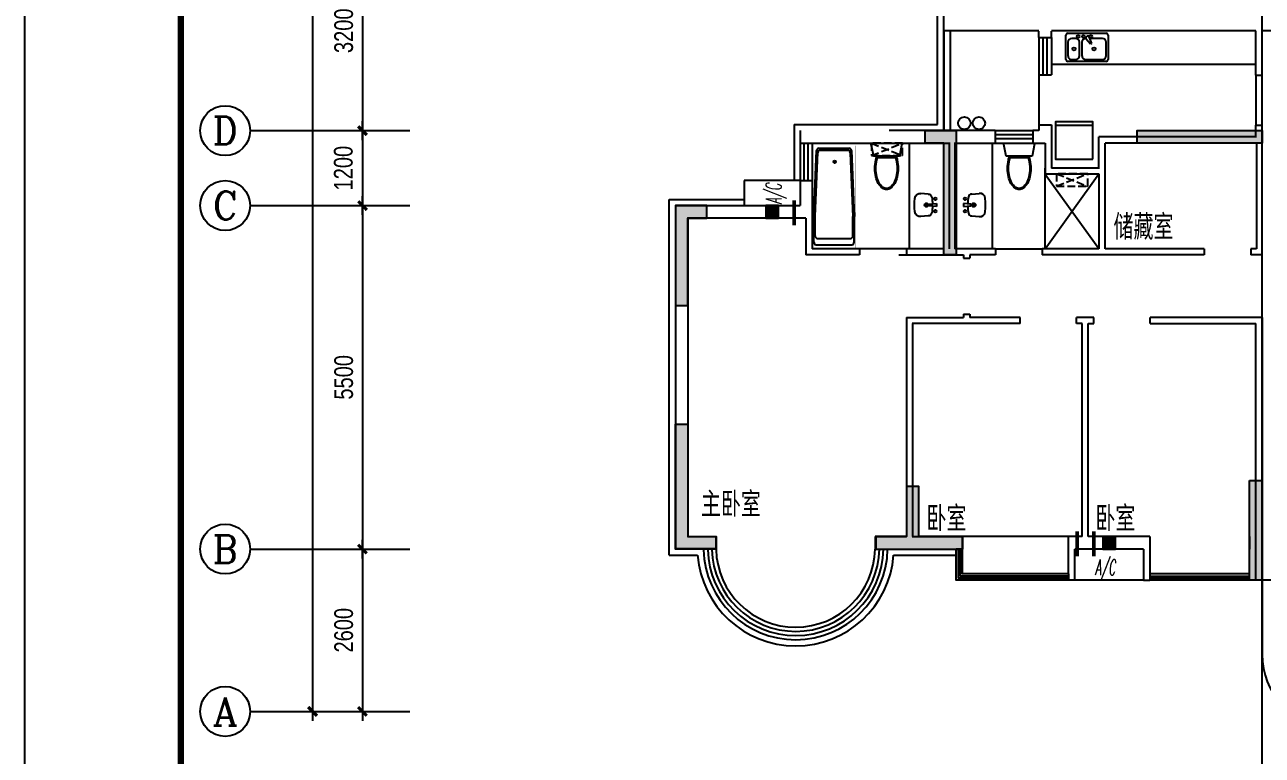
# Model space of a CAD drawing. Extents: x 51239 to 135339, y -206498 to -147098.
# Drawn here: x 51239 to 71069, y -185304 to -173606 of the extents above; entities that cross this region are included whole.
import ezdxf
from ezdxf.enums import TextEntityAlignment as Align

# ---------------------------------------------------------------- set-up
doc = ezdxf.new("R2010")
doc.units = 0
doc.header["$LTSCALE"] = 1000
doc.header["$MEASUREMENT"] = 0
doc.linetypes.add('DASH', pattern=[0.35, 0.25, -0.1])
doc.layers.get('0').update_dxf_attribs({"linetype": 'CONTINUOUS'})
doc.layers.get('DEFPOINTS').update_dxf_attribs({"linetype": 'CONTINUOUS'})
for name, color, linetype in [('AXIS', 7, 'CONTINUOUS'), ('AXIS_TEXT', 7, 'CONTINUOUS'), ('KT', 251, 'CONTINUOUS'), ('TK', 7, 'CONTINUOUS'), ('WALL', 7, 'CONTINUOUS'), ('WINDOW', 7, 'CONTINUOUS'), ('WINDOW_TEXT', 7, 'CONTINUOUS'), ('厨卫', 251, 'CONTINUOUS'), ('文字', 7, 'CONTINUOUS'), ('构造柱', 7, 'CONTINUOUS'), ('柱', 252, 'CONTINUOUS'), ('热水器', 252, 'CONTINUOUS'), ('空调位', 7, 'CONTINUOUS'), ('管道', 6, 'CONTINUOUS')]:
    doc.layers.add(name, color=color, linetype=linetype)
doc.styles.add('COMPLEX', font='COMPLEX')
doc.styles.add('DIM_FONT', font='wcad.shx', dxfattribs={"width": 0.8})
doc.styles.add('HZTXT', font='romans.shx', dxfattribs={"width": 0.8, "bigfont": 'hztxt.shx'})
doc.styles.add('ITALICC', font='italicc.shx', dxfattribs={"width": 0.6})
doc.styles.add('SIMPLEX', font='SIMPLEX.SHX')
doc.dimstyles.new('AXIS', dxfattribs={"dimtxt": 300, "dimasz": 1, "dimexe": 250, "dimexo": 300, "dimgap": 150, "dimtad": 1, "dimdec": 0, "dimzin": 0, "dimdsep": 46, "dimtxsty": 'DIM_FONT', "dimblk": '_DIMX', "dimcen": 0.09, "dimdle": 150, "dimse1": 1, "dimse2": 1, "dimclrt": 7, "dimadec": 0, "dimazin": 0, "dimtfac": 1, "dimtdec": 0, "dimtix": 1, "dimtmove": 2, "dimatfit": 3, "dimldrblk": '_DIMX', "dimfxl": 0, "dimtolj": 1, "dimtzin": 0, "dimarcsym": 0})

# ---------------------------------------------------------------- blocks, each defined once
blk = doc.blocks.new('_AXISO')
blk.add_circle((0, 0), 0.5)
at = {"layer": 'AXIS_TEXT', "style": 'COMPLEX', "width": 1.041667}
blk.add_attdef('A', text='', height=0.56, dxfattribs=at).set_placement((-0.25, -0.28), (0.25, -0.28), align=Align.FIT)
blk = doc.blocks.new('_DIMX')
blk.add_line((-150, 0), (150, 0))
at = {"const_width": 50}
blk.add_lwpolyline([(-70, -70), (70, 70)], dxfattribs=at)
blk = doc.blocks.new('*D21')
at = {"color": 0, "linetype": 'ByBlock'}
blk.add_line((186803, -107142), (186803, -108340), dxfattribs=at)
at = {"layer": 'DEFPOINTS', "color": 0, "linetype": 'ByBlock'}
for p in [(187562, -107141), (186803, -108341), (187562, -108341)]:
    blk.add_point(p, dxfattribs=at)
at = {"color": 0, "linetype": 'ByBlock'}
for p, rotation in [((186803, -107141), 90), ((186803, -108341), 270)]:
    blk.add_blockref('_DIMX', p, dxfattribs=dict(at, rotation=rotation))
at = {"color": 7, "linetype": 'ByBlock', "insert": (186497, -107741), "char_height": 300, "attachment_point": 5, "rotation": 90, "style": 'DIM_FONT'}
blk.add_mtext('\\A1;1200', dxfattribs=at)
blk = doc.blocks.new('*D19')
at = {"color": 0, "linetype": 'ByBlock'}
blk.add_line((186003, -91742), (186003, -116440), dxfattribs=at)
at = {"layer": 'DEFPOINTS', "color": 0, "linetype": 'ByBlock'}
for p in [(187562, -91741), (186003, -116441), (187562, -116441)]:
    blk.add_point(p, dxfattribs=at)
at = {"color": 0, "linetype": 'ByBlock'}
for p, rotation in [((186003, -91741), 90), ((186003, -116441), 270)]:
    blk.add_blockref('_DIMX', p, dxfattribs=dict(at, rotation=rotation))
at = {"color": 7, "linetype": 'ByBlock', "insert": (185703, -104091), "char_height": 300, "attachment_point": 5, "rotation": 90, "style": 'DIM_FONT'}
blk.add_mtext('\\A1;24700', dxfattribs=at)
blk = doc.blocks.new('M_E10')
for p, q in [((-740, -70), (-740, -680)), ((-700, -30), (-302, -30)), ((-640, -90), (-640, -660)), ((-600, -50), (-300, -50)), ((-300, -50), (695, -96)), ((-298, -30), (724, -76)), ((730, -136), (730, -614)), ((760, -116), (760, -634)), ((-700, -720), (-302, -720)), ((-600, -700), (-300, -700)), ((695, -654), (-300, -700)), ((685, -654), (-300, -700)), ((724, -674), (-298, -720))]:
    blk.add_line(p, q)
at = {"const_width": 1.5}
for points in [[(-800, 0), (800, 0)], [(-800, -750), (-800, 0)], [(800, 0), (800, -750)], [(800, -750), (-800, -750)]]:
    blk.add_lwpolyline(points, dxfattribs=at)
for radius in [20, 16]:
    blk.add_circle((550, -386), radius)
for centre, start, end in [((-700, -70), 90, 180), ((-600, -90), 90, 180), ((-302, -70), 83.7966, 90), ((690, -136), 0, 83.3675), ((720, -116), 0, 83.7966), ((-700, -680), 180, 270), ((-600, -660), 180, 270), ((-302, -680), 270, 276.2034), ((690, -614), 276.6325, 0), ((720, -634), 276.2034, 0)]:
    blk.add_arc(centre, 40, start, end)
at = {"width": 0.8, "flags": 9}
for tag in ['XSIZE', 'YSIZE']:
    blk.add_attdef(tag, (0, 0), '', height=0.5, dxfattribs=at)
blk = doc.blocks.new('*D24')
at = {"color": 0, "linetype": 'ByBlock'}
blk.add_line((186803, -108342), (186803, -113840), dxfattribs=at)
at = {"layer": 'DEFPOINTS', "color": 0, "linetype": 'ByBlock'}
for p in [(187562, -108341), (186803, -113841), (187562, -113841)]:
    blk.add_point(p, dxfattribs=at)
at = {"color": 0, "linetype": 'ByBlock'}
for p, rotation in [((186803, -108341), 90), ((186803, -113841), 270)]:
    blk.add_blockref('_DIMX', p, dxfattribs=dict(at, rotation=rotation))
at = {"color": 7, "linetype": 'ByBlock', "insert": (186503, -111091), "char_height": 300, "attachment_point": 5, "rotation": 90, "style": 'DIM_FONT'}
blk.add_mtext('\\A1;5500', dxfattribs=at)
blk = doc.blocks.new('*D22')
at = {"color": 0, "linetype": 'ByBlock'}
blk.add_line((186803, -113842), (186803, -116440), dxfattribs=at)
at = {"layer": 'DEFPOINTS', "color": 0, "linetype": 'ByBlock'}
for p in [(187562, -113841), (186803, -116441), (187562, -116441)]:
    blk.add_point(p, dxfattribs=at)
at = {"color": 0, "linetype": 'ByBlock'}
for p, rotation in [((186803, -113841), 90), ((186803, -116441), 270)]:
    blk.add_blockref('_DIMX', p, dxfattribs=dict(at, rotation=rotation))
at = {"color": 7, "linetype": 'ByBlock', "insert": (186503, -115141), "char_height": 300, "attachment_point": 5, "rotation": 90, "style": 'DIM_FONT'}
blk.add_mtext('\\A1;2600', dxfattribs=at)
blk = doc.blocks.new('*D26')
at = {"color": 0, "linetype": 'ByBlock'}
blk.add_line((186803, -103942), (186803, -107140), dxfattribs=at)
at = {"layer": 'DEFPOINTS', "color": 0, "linetype": 'ByBlock'}
for p in [(187562, -103941), (186803, -107141), (187562, -107141)]:
    blk.add_point(p, dxfattribs=at)
at = {"color": 0, "linetype": 'ByBlock'}
for p, rotation in [((186803, -103941), 90), ((186803, -107141), 270)]:
    blk.add_blockref('_DIMX', p, dxfattribs=dict(at, rotation=rotation))
at = {"color": 7, "linetype": 'ByBlock', "insert": (186503, -105541), "char_height": 300, "attachment_point": 5, "rotation": 90, "style": 'DIM_FONT'}
blk.add_mtext('\\A1;3200', dxfattribs=at)
blk = doc.blocks.new('_WBLK')
for p, q in [((-0.5, 0.5), (0.5, 0.5)), ((0.5, 0.167), (-0.5, 0.167)), ((0.5, -0.167), (-0.5, -0.167)), ((-0.5, -0.5), (0.5, -0.5))]:
    blk.add_line(p, q)
at = {"layer": 'WINDOW_TEXT', "style": 'SIMPLEX', "flags": 9}
blk.add_attdef('A', text='', height=1, dxfattribs=at).set_placement((0, 1.5), align=Align.MIDDLE)
blk = doc.blocks.new('RSQ')
at = {"layer": '热水器', "linetype": 'DASH', "ltscale": 0.5}
for p, q in [((-250, 0), (250, -200)), ((-250, -200), (250, 0))]:
    blk.add_line(p, q, dxfattribs=at)
blk.add_lwpolyline([(250, 0), (-250, 0), (-250, -200), (250, -200)], close=True, dxfattribs=at)
blk = doc.blocks.new('WC2')
for points in [[(211, 207, 0.354037), (207, 212), (24, 251, 0.477064), (0, 231), (0, -231, 0.477064), (12, -241), (207, -200, 0.354037), (211, -195)], [(218, 163), (218, -150, 0.033558), (269, -165, 0.056391), (405, -181, 0.056391), (541, -165, 0.070142), (644, -126, 0.106098), (721, -59, 0.162033), (743, 6, 0.162033), (721, 71, 0.106098), (644, 138, 0.070142), (541, 178, 0.056391), (405, 193, 0.056391), (269, 178, 0.033558)], [(232, 150), (232, -138, 0.027675), (273, -149, 0.056391), (405, -164, 0.056391), (537, -149, 0.070142), (636, -112, 0.106098), (708, -49, 0.162033), (726, 6, 0.162033), (708, 61, 0.106098), (636, 124, 0.070142), (537, 162, 0.056391), (405, 177, 0.056391), (273, 162, 0.027675)]]:
    blk.add_lwpolyline(points, format="xyb", close=True)
blk = doc.blocks.new('M_E29JIV')
at = {"color": 0, "linetype": 'ByBlock'}
for p, q in [((0, -307), (0, 307)), ((31, 338), (419, 338)), ((82, 245), (82, 40)), ((358, 307), (143, 307)), ((419, -20), (419, 245)), ((450, 307), (450, -307)), ((48, 2), (57, -12)), ((59, 31), (163, 70)), ((173, 53), (87, -18)), ((163, 70), (173, 53)), ((82, -184), (82, -245)), ((143, -82), (358, -82)), ((358, -123), (143, -123)), ((419, -245), (419, -184)), ((419, -338), (31, -338)), ((143, -307), (358, -307))]:
    blk.add_line(p, q, dxfattribs=at)
for centre, radius in [((51, 61), 20.5), ((251, 112), 25.6), ((51, -61), 20.5), ((51, -143), 20.5), ((251, -210), 25.6)]:
    blk.add_circle(centre, radius, dxfattribs=at)
for centre, radius, start, end in [((31, 307), 30.7, 90, 180), ((143, 245), 61.4, 90, 180), ((358, 245), 61.4, 0, 90), ((419, 307), 30.7, 0, 90), ((66, 12), 20.5, 110.5377, 210), ((74, -2), 20.5, 210, 309.4623), ((143, -20), 61.4, 180, 270), ((143, -184), 61.4, 90, 180), ((358, -20), 61.4, 270, 0), ((358, -184), 61.4, 0, 90), ((31, -307), 30.7, 180, 270), ((143, -245), 61.4, 180, 270), ((358, -245), 61.4, 270, 0), ((419, -307), 30.7, 270, 0)]:
    blk.add_arc(centre, radius, start, end, dxfattribs=at)
at = {"style": 'DIM_FONT', "width": 0.8, "flags": 9}
for tag in ['XSIZE', 'YSIZE']:
    blk.add_attdef(tag, (0, 0), '', height=0.5, dxfattribs=at)

msp = doc.modelspace()

# ---------------------------------------------------------------- hatches: boundary and pattern name
at = {"layer": '构造柱'}
for points in [[(63116.7, -176702.7), (63316.7, -176702.7), (63316.7, -176502.7), (63116.7, -176502.7)], [(68516.7, -182001.7), (68716.7, -182001.7), (68716.7, -181801.7), (68516.7, -181801.7)]]:
    msp.add_hatch(color=256, dxfattribs=at).paths.add_polyline_path(points)
at = {"layer": '柱'}
h = msp.add_hatch(color=256, dxfattribs=at)
h.paths.add_polyline_path([(75266.7, -173701.7), (75266.7, -173501.7), (75966.7, -173501.7), (75966.7, -175901.7), (75166.7, -175901.7), (75166.7, -175701.7), (75766.7, -175701.7), (75766.7, -173701.7)])
h.paths.add_polyline_path([(62166.7, -176501.7), (61666.7, -176501.7), (61666.7, -178101.7), (61866.7, -178101.7), (61866.7, -176701.7), (62166.7, -176701.7)])
h.paths.add_polyline_path([(61666.7, -180001.7), (61866.7, -180001.7), (61866.7, -181801.7), (62316.7, -181801.7), (62316.7, -182001.7), (61666.7, -182001.7)])
h.paths.add_polyline_path([(59066.7, -170301.7), (59266.7, -170301.7), (59266.7, -171901.7), (59566.7, -171901.7), (59566.7, -172101.7), (59066.7, -172101.7)])
h.paths.add_polyline_path([(59566.7, -162701.7), (59066.7, -162701.7), (59066.7, -165701.7), (59266.7, -165701.7), (59266.7, -162901.7), (59566.7, -162901.7)])
h.paths.add_polyline_path([(64866.7, -181801.7), (64866.7, -182001.7), (66266.7, -182001.7), (66266.7, -181801.7), (65566.7, -181801.7), (65566.7, -181001.7), (65366.7, -181001.7), (65366.7, -181801.7)])
h.paths.add_polyline_path([(65666.7, -175301.7), (66166.7, -175301.7), (66166.7, -177291.7), (65966.7, -177291.7), (65966.7, -175501.7), (65666.7, -175501.7)])
h.paths.add_polyline_path([(70866.7, -180901.7), (71066.7, -180901.7), (71066.7, -182501.7), (70866.7, -182501.7)])
h.paths.add_polyline_path([(75166.7, -180501.7), (75366.7, -180501.7), (75366.7, -182501.7), (75166.7, -182501.7)])
h.paths.add_polyline_path([(71066.7, -175301.7), (71066.7, -175501.7), (69066.7, -175501.7), (69066.7, -175301.7)])
h.paths.add_polyline_path([(74166.7, -173701.7), (74166.7, -173501.7), (73466.7, -173501.7), (73466.7, -175901.7), (74266.7, -175901.7), (74266.7, -175701.7), (73666.7, -175701.7), (73666.7, -173701.7)])
h.paths.add_polyline_path([(73666.7, -173701.7), (73666.7, -175701.7)], flags=16)
h.paths.add_polyline_path([(66866.7, -169301.7), (66866.7, -169101.7), (69166.7, -169101.7), (69166.7, -169301.7)])
h.paths.add_polyline_path([(62866.7, -169351.7), (62866.7, -169101.7), (64266.7, -169101.7), (64266.7, -169351.7)])
h.paths.add_polyline_path([(65366.7, -172101.7), (65366.7, -171901.7), (67366.7, -171901.7), (67366.7, -172101.7)])
h.paths.add_polyline_path([(62466.7, -162701.7), (63166.7, -162701.7), (63166.7, -164001.7), (63166.7, -164201.7), (62966.7, -164201.7), (62966.7, -162901.7), (62466.7, -162901.7)])
h.paths.add_polyline_path([(75166.7, -168301.7), (75366.7, -168301.7), (75366.7, -169301.7), (74066.7, -169301.7), (74066.7, -169101.7), (75166.7, -169101.7)])
h.paths.add_polyline_path([(68966.7, -165301.7), (69166.7, -165301.7), (69166.7, -161301.7), (68966.7, -161301.7)])
h.paths.add_polyline_path([(75166.7, -164701.7), (75366.7, -164701.7), (75366.7, -161301.7), (75166.7, -161301.7)])
h.paths.add_polyline_path([(90366.7, -169351.7), (90366.7, -169101.7), (88966.7, -169101.7), (88966.7, -169351.7)])
h.paths.add_polyline_path([(82166.7, -175301.7), (82166.7, -175501.7), (84166.7, -175501.7), (84166.7, -175301.7)])
h.paths.add_polyline_path([(78066.7, -180501.7), (77866.7, -180501.7), (77866.7, -182501.7), (78066.7, -182501.7)])
h.paths.add_polyline_path([(82366.7, -180901.7), (82166.7, -180901.7), (82166.7, -182501.7), (82366.7, -182501.7)])
h.paths.add_polyline_path([(79066.7, -173701.7), (79066.7, -173501.7), (79766.7, -173501.7), (79766.7, -175901.7), (78966.7, -175901.7), (78966.7, -175701.7), (79566.7, -175701.7), (79566.7, -173701.7)])
h.paths.add_polyline_path([(77966.7, -173701.7), (77966.7, -173501.7), (77266.7, -173501.7), (77266.7, -175901.7), (78066.7, -175901.7), (78066.7, -175701.7), (77466.7, -175701.7), (77466.7, -173701.7)])
h.paths.add_polyline_path([(79566.7, -173701.7), (79566.7, -175701.7)], flags=16)
h.paths.add_polyline_path([(88366.7, -181801.7), (88366.7, -182001.7), (86966.7, -182001.7), (86966.7, -181801.7), (87666.7, -181801.7), (87666.7, -181001.7), (87866.7, -181001.7), (87866.7, -181801.7)])
h.paths.add_polyline_path([(87566.7, -175301.7), (87066.7, -175301.7), (87066.7, -177291.7), (87266.7, -177291.7), (87266.7, -175501.7), (87566.7, -175501.7)])
h.paths.add_polyline_path([(78066.7, -168301.7), (77866.7, -168301.7), (77866.7, -169301.7), (79166.7, -169301.7), (79166.7, -169101.7), (78066.7, -169101.7)])
h.paths.add_polyline_path([(78066.7, -164701.7), (77866.7, -164701.7), (77866.7, -161301.7), (78066.7, -161301.7)])
h.paths.add_polyline_path([(86366.7, -169301.7), (86366.7, -169101.7), (84066.7, -169101.7), (84066.7, -169301.7)])
h.paths.add_polyline_path([(87866.7, -172101.7), (87866.7, -171901.7), (85866.7, -171901.7), (85866.7, -172101.7)])
h.paths.add_polyline_path([(84266.7, -165301.7), (84066.7, -165301.7), (84066.7, -161301.7), (84266.7, -161301.7)])
h.paths.add_polyline_path([(91566.7, -180001.7), (91366.7, -180001.7), (91366.7, -181801.7), (90916.7, -181801.7), (90916.7, -182001.7), (91566.7, -182001.7)])
h.paths.add_polyline_path([(91066.7, -176501.7), (91566.7, -176501.7), (91566.7, -178101.7), (91366.7, -178101.7), (91366.7, -176701.7), (91066.7, -176701.7)])
h.paths.add_polyline_path([(94166.7, -170301.7), (93966.7, -170301.7), (93966.7, -171901.7), (93666.7, -171901.7), (93666.7, -172101.7), (94166.7, -172101.7)])
h.paths.add_polyline_path([(90766.7, -162701.7), (90066.7, -162701.7), (90066.7, -164001.7), (90066.7, -164201.7), (90266.7, -164201.7), (90266.7, -162901.7), (90766.7, -162901.7)])
h.paths.add_polyline_path([(93666.7, -162701.7), (94166.7, -162701.7), (94166.7, -165701.7), (93966.7, -165701.7), (93966.7, -162901.7), (93666.7, -162901.7)])

# ---------------------------------------------------------------- linework, layer by layer
for p, q in [((66791.7, -175301.7), (67391.7, -175301.7)), ((67391.7, -175368.3), (66791.7, -175368.3)), ((67391.7, -175435), (66791.7, -175435)), ((63666.7, -175501.7), (63666.7, -176101.7)), ((63730.1, -176101.7), (63730.1, -175501.7)), ((63793.4, -176101.7), (63793.4, -175501.7)), ((63856.7, -175501.7), (63856.7, -176101.7)), ((66791.7, -175501.7), (67391.7, -175501.7)), ((70866.7, -182401.7), (69266.7, -182401.7)), ((69266.7, -182435), (70866.7, -182435)), ((69266.7, -182468.3), (70866.7, -182468.3)), ((70866.7, -182501.7), (69266.7, -182501.7))]:
    msp.add_line(p, q)
for points in [[(67966.7, -182501.7), (66166.7, -182501.7), (66166.7, -182001.7)], [(67966.7, -182468.3), (66200.1, -182468.3), (66200.1, -182001.7)], [(67966.7, -182435), (66233.4, -182435), (66233.4, -182001.7)], [(67966.7, -182401.7), (66266.7, -182401.7), (66266.7, -182001.7)]]:
    msp.add_lwpolyline(points)
at = {"layer": 'AXIS'}
for p, q in [((54850.5, -175301.7), (57409.8, -175301.7)), ((54850.5, -176501.7), (57409.8, -176501.7)), ((54850.5, -182001.7), (57409.8, -182001.7)), ((54850.5, -184601.7), (57409.8, -184601.7))]:
    msp.add_line(p, q, dxfattribs=at)
at = {"layer": 'KT', "const_width": 60}
for points in [[(63566.7, -176419), (63566.7, -176819)], [(68101.5, -181719), (68101.5, -182119)], [(68372.2, -181719), (68372.2, -182119)]]:
    msp.add_lwpolyline(points, dxfattribs=at)
at = {"layer": 'TK'}
msp.add_lwpolyline([(51238.8, -206498.3), (51238.8, -147098.3), (135338.8, -147098.3), (135338.8, -206498.3)], close=True, dxfattribs=at)
at = {"layer": 'TK', "const_width": 100}
msp.add_lwpolyline([(53738.8, -205498.3), (134338.8, -205498.3), (134338.8, -148098.3), (53738.8, -148098.3)], close=True, dxfattribs=at)
at = {"layer": 'WALL'}
for p, q in [((65967.1, -173701.7), (65967.1, -173501.7)), ((67491.7, -173701.7), (65967.1, -173701.7)), ((67491.7, -173810.3), (67491.7, -173710.3)), ((70966.7, -173701.7), (67691.7, -173701.7)), ((67691.7, -173810.3), (67691.7, -173710.3)), ((70966.7, -174411.7), (70966.7, -173701.7)), ((72376.7, -173701.7), (71066.7, -173701.7)), ((71066.7, -174411.7), (71066.7, -173701.7)), ((67491.7, -173810.3), (67691.7, -173810.3)), ((67491.7, -174410.3), (67691.7, -174410.3)), ((67491.7, -174410.3), (67691.7, -174410.3)), ((70966.7, -174411.7), (71066.7, -174411.7)), ((67491.7, -175210.3), (67491.7, -175301.7)), ((67491.7, -175210.3), (67691.7, -175210.3)), ((67691.7, -175210.3), (67691.7, -175901.7)), ((70966.7, -175211.7), (71066.7, -175211.7)), ((70966.7, -175401.7), (70966.7, -175211.7)), ((71066.7, -177291.7), (71066.7, -175211.7)), ((63666.7, -175301.7), (63666.7, -175501.7)), ((66791.7, -175301.7), (65091.7, -175301.7)), ((66052.1, -175491.7), (66052.1, -177191.7)), ((66142.1, -175491.7), (66142.1, -177191.7)), ((66142.1, -175491.7), (66142.1, -177191.7)), ((66791.7, -175301.7), (66791.7, -175501.7)), ((67391.7, -175301.7), (67391.7, -175501.7)), ((67491.7, -175301.7), (67391.7, -175301.7)), ((70976.7, -175401.7), (68451.7, -175401.7)), ((68451.7, -175901.7), (68451.7, -175401.7)), ((70976.7, -175491.7), (70976.7, -177191.7)), ((63666.7, -175501.7), (63856.7, -175501.7)), ((63856.7, -175501.7), (66052.1, -175501.7)), ((63856.7, -175501.7), (63856.7, -175501.7)), ((66142.1, -175501.7), (66791.7, -175501.7)), ((67391.7, -175501.7), (67591.7, -175501.7)), ((67591.7, -175501.7), (67591.7, -175991.7)), ((68551.7, -177191.7), (68551.7, -175501.7)), ((70976.7, -175501.7), (68551.7, -175501.7)), ((67591.7, -175991.7), (68451.7, -175991.7)), ((68461.7, -175901.7), (67691.7, -175901.7)), ((68451.7, -175991.7), (68451.7, -177191.7)), ((63666.7, -176101.7), (63666.7, -176501.7)), ((63666.7, -176101.7), (63856.7, -176101.7)), ((63856.7, -176101.7), (63856.7, -177191.7)), ((61666.7, -176501.7), (61666.7, -181991.7)), ((61666.7, -176501.7), (63666.7, -176501.7)), ((63756.7, -176701.7), (61856.7, -176701.7)), ((61866.7, -176691.7), (61866.7, -181801.7)), ((63756.7, -176701.7), (63756.7, -177291.7)), ((64616.7, -177191.7), (63856.7, -177191.7)), ((64616.7, -177191.7), (64616.7, -177291.7)), ((65966.7, -177191.7), (65366.7, -177191.7)), ((65366.7, -177191.7), (65366.7, -177291.7)), ((66792.1, -177191.7), (66142.1, -177191.7)), ((66792.1, -177191.7), (66792.1, -177291.7)), ((68451.7, -177191.7), (67542.1, -177191.7)), ((67542.1, -177191.7), (67542.1, -177291.7)), ((70136.7, -177191.7), (68551.7, -177191.7)), ((70136.7, -177191.7), (70136.7, -177291.7)), ((70886.7, -177191.7), (70886.7, -177291.7)), ((70976.7, -177191.7), (70886.7, -177191.7)), ((64616.7, -177291.7), (63756.7, -177291.7)), ((65245.1, -177291.7), (66282.1, -177291.7)), ((66282.1, -177291.7), (66282.1, -177341.7)), ((66282.1, -177341.7), (66382.1, -177341.7)), ((66382.1, -177291.7), (66382.1, -177341.7)), ((66792.1, -177291.7), (66382.1, -177291.7)), ((70136.7, -177291.7), (67542.1, -177291.7)), ((71066.7, -177291.7), (70886.7, -177291.7)), ((66282.1, -178241.7), (66382.1, -178241.7)), ((66282.1, -178241.7), (66282.1, -178291.7)), ((66382.1, -178241.7), (66382.1, -178291.7)), ((65366.7, -178291.7), (65366.7, -181801.7)), ((65366.7, -178291.7), (66282.1, -178291.7)), ((67191.7, -178391.7), (65456.7, -178391.7)), ((65466.7, -178391.7), (65466.7, -181801.7)), ((67191.7, -178291.7), (66382.1, -178291.7)), ((67191.7, -178391.7), (67191.7, -178291.7)), ((68091.7, -178391.7), (68091.7, -178291.7)), ((68371.7, -178291.7), (68091.7, -178291.7)), ((68181.7, -178391.7), (68091.7, -178391.7)), ((68181.7, -181801.7), (68181.7, -178391.7)), ((68281.7, -181801.7), (68281.7, -178391.7)), ((68281.7, -178391.7), (68371.7, -178391.7)), ((68371.7, -178391.7), (68371.7, -178291.7)), ((71066.7, -178291.7), (69271.7, -178291.7)), ((69271.7, -178391.7), (69271.7, -178291.7)), ((69271.7, -178391.7), (70966.7, -178391.7)), ((70966.7, -182501.7), (70966.7, -178391.7)), ((71066.7, -178291.7), (71066.7, -182301.7)), ((61856.7, -181801.7), (62316.7, -181801.7)), ((62316.7, -181991.7), (62316.7, -181801.7)), ((64881.7, -181801.7), (65366.7, -181801.7)), ((64881.7, -181991.7), (64881.7, -181801.7)), ((65456.7, -181801.7), (66266.7, -181801.7)), ((65456.7, -181801.7), (66266.7, -181801.7)), ((66266.7, -181801.7), (66266.7, -182001.7)), ((68181.7, -181801.7), (67966.7, -181801.7)), ((67966.7, -182401.7), (67966.7, -181801.7)), ((69266.7, -181801.7), (68281.7, -181801.7)), ((69266.7, -181801.7), (69266.7, -182001.7)), ((70866.7, -181801.7), (70866.7, -182001.7)), ((61666.7, -181991.7), (62316.7, -181991.7)), ((64881.7, -182001.7), (66271.7, -182001.7)), ((66266.7, -182001.7), (66166.7, -182001.7)), ((68066.7, -182501.7), (68066.7, -182001.7)), ((69166.7, -182001.7), (68066.7, -182001.7)), ((69166.7, -182001.7), (69166.7, -182501.7)), ((69261.7, -182001.7), (69266.7, -182001.7)), ((69266.7, -182001.7), (69261.7, -182001.7)), ((69266.7, -182001.7), (69266.7, -182501.7)), ((67966.7, -182401.7), (67966.7, -182501.7)), ((67966.7, -182401.7), (67966.7, -182401.7)), ((67966.7, -182401.7), (67966.7, -182501.7)), ((67966.7, -182401.7), (67966.7, -182401.7)), ((67966.7, -182401.7), (67966.7, -182401.7)), ((67966.7, -182501.7), (67966.7, -182501.7)), ((68066.7, -182501.7), (67966.7, -182501.7)), ((69166.7, -182501.7), (69266.7, -182501.7)), ((71367.2, -182501.7), (71066.7, -182501.7))]:
    msp.add_line(p, q, dxfattribs=at)
at = {"layer": 'WINDOW'}
for p, q in [((65967.1, -175301.7), (65967.1, -172101.7)), ((65967.1, -173701.7), (65967.1, -175301.7)), ((66067.1, -173701.7), (66067.1, -175301.7)), ((67491.7, -174410.3), (67491.7, -175123.2)), ((67491.7, -174410.3), (67491.7, -175210.3)), ((70966.7, -174411.7), (70966.7, -175211.7)), ((65366.7, -177191.7), (64616.7, -177191.7)), ((66792.1, -177191.7), (67542.1, -177191.7)), ((67966.7, -181801.7), (66266.7, -181801.7)), ((71066.7, -182491.7), (71066.7, -183691.7))]:
    msp.add_line(p, q, dxfattribs=at)
at = {"layer": 'WINDOW', "color": 8}
for p, q in [((65867.1, -175201.7), (65867.1, -172201.7)), ((63566.7, -175201.7), (65867.1, -175201.7)), ((63566.7, -175201.7), (63566.7, -176101.7)), ((61566.7, -182101.7), (61566.7, -176401.7)), ((61566.7, -176401.7), (62766.7, -176401.7)), ((62666.7, -176401.7), (62766.7, -176401.7)), ((61566.7, -182101.7), (62021.1, -182101.7)), ((65162.1, -182101.7), (66166.7, -182101.7))]:
    msp.add_line(p, q, dxfattribs=at)
at = {"layer": 'WINDOW'}
for centre, radius, start, end in [((63591.6, -181978.5), 1475.3, 181.3717, 358.96003), ((63591.6, -181978.5), 1408.6, 181.3717, 358.96003), ((63591.6, -181978.5), 1342, 181.3717, 358.96003), ((63591.6, -181978.5), 1275.3, 181.3717, 358.96003), ((72255, -183688.6), 1188.3, 180.15967, 347.52114)]:
    msp.add_arc(centre, radius, start, end, dxfattribs=at)
at = {"layer": 'WINDOW', "color": 8}
msp.add_arc((63591.6, -181978.5), 1575.3, 184.48348, 355.51652, dxfattribs=at)
at = {"layer": '厨卫'}
for p, q in [((70966.7, -174241.7), (67701.7, -174241.7)), ((68354.3, -175219.6), (67754.3, -175219.6)), ((66742.1, -175491.7), (66742.1, -177191.7)), ((65416.7, -177191.7), (65416.7, -175501.7)), ((67591.7, -177191.7), (67591.7, -175901.7)), ((67591.7, -177191.7), (68451.7, -175991.7)), ((68451.7, -177191.7), (67591.7, -176001.7)), ((65734.1, -176476.6), (65850.9, -176469.2)), ((65734.1, -176508), (65734.1, -176476.6)), ((65850.9, -176469.2), (65850.9, -176515.5)), ((66399.3, -176476.6), (66282.6, -176469.2)), ((66282.6, -176469.2), (66282.6, -176515.5)), ((66399.3, -176508), (66399.3, -176476.6)), ((65850.9, -176515.5), (65734.1, -176508)), ((66282.6, -176515.5), (66399.3, -176508))]:
    msp.add_line(p, q, dxfattribs=at)
msp.add_lwpolyline([(68354.3, -175760.5), (68354.3, -175160.5), (67754.3, -175160.5), (67754.3, -175760.5)], close=True, dxfattribs=at)
for points in [[(65501.8, -176598.2, -0.0513874), (65501.8, -176386.5)], [(65501.8, -176386.5, -0.4090753), (65599, -176306)], [(65717.9, -176316.2, -0.3327345), (65772.3, -176363.1, -0.0463646), (65786.1, -176473.3)], [(66415.6, -176316.2, 0.3327345), (66361.1, -176363.1, 0.0463646), (66347.3, -176473.3)], [(66631.6, -176386.5, 0.4090753), (66534.4, -176306)], [(66631.6, -176598.2, 0.0513874), (66631.6, -176386.5)], [(65599, -176678.6, -0.4090753), (65501.8, -176598.2)], [(65786.1, -176511.4, -0.0463646), (65772.3, -176621.6, -0.3327345), (65717.9, -176668.5)], [(66347.3, -176511.4, 0.0463646), (66361.1, -176621.6, 0.3327345), (66415.6, -176668.5)], [(66534.4, -176678.6, 0.4090753), (66631.6, -176598.2)]]:
    msp.add_lwpolyline(points, format="xyb", dxfattribs=at)
for points in [[(65717.9, -176316.2), (65599, -176306)], [(66415.6, -176316.2), (66534.4, -176306)], [(65717.9, -176668.5), (65599, -176678.6)], [(66415.6, -176668.5), (66534.4, -176678.6)]]:
    msp.add_lwpolyline(points, dxfattribs=at)
for centre, radius in [((65689, -176492.3), 30), ((65689, -176492.3), 20), ((65829, -176392.3), 20), ((66304.4, -176392.3), 20), ((66444.4, -176492.3), 30), ((66444.4, -176492.3), 20), ((65829, -176592.3), 20), ((66304.4, -176592.3), 20)]:
    msp.add_circle(centre, radius, dxfattribs=at)
at = {"layer": '构造柱'}
for points in [[(63116.7, -176702.7), (63316.7, -176702.7), (63316.7, -176502.7), (63116.7, -176502.7)], [(68516.7, -182001.7), (68716.7, -182001.7), (68716.7, -181801.7), (68516.7, -181801.7)]]:
    msp.add_lwpolyline(points, close=True, dxfattribs=at)
at = {"layer": '柱', "linetype": 'ByBlock'}
msp.add_line((71066.7, -185606.6), (71066.7, -172993.1), dxfattribs=at)
at = {"layer": '柱', "flags": 128}
for points in [[(65666.7, -175301.7), (66166.7, -175301.7), (66166.7, -177291.7), (65966.7, -177291.7), (65966.7, -175501.7), (65666.7, -175501.7), (65666.7, -175301.7)], [(71066.7, -175301.7), (71066.7, -175501.7), (69066.7, -175501.7), (69066.7, -175301.7), (71066.7, -175301.7)], [(62166.7, -176501.7), (61666.7, -176501.7), (61666.7, -178101.7), (61866.7, -178101.7), (61866.7, -176701.7), (62166.7, -176701.7), (62166.7, -176501.7)], [(61666.7, -180001.7), (61866.7, -180001.7), (61866.7, -181801.7), (62316.7, -181801.7), (62316.7, -182001.7), (61666.7, -182001.7), (61666.7, -180001.7)], [(64866.7, -181801.7), (64866.7, -182001.7), (66266.7, -182001.7), (66266.7, -181801.7), (65566.7, -181801.7), (65566.7, -181001.7), (65366.7, -181001.7), (65366.7, -181801.7), (64866.7, -181801.7)], [(70866.7, -180901.7), (71066.7, -180901.7), (71066.7, -182501.7), (70866.7, -182501.7), (70866.7, -180901.7)]]:
    msp.add_lwpolyline(points, dxfattribs=at)
at = {"layer": '空调位'}
for p, q in [((62766.7, -176101.7), (62766.7, -176501.7)), ((63666.7, -176101.7), (62766.7, -176101.7)), ((63666.7, -176101.7), (63666.7, -176501.7)), ((69171.7, -182501.7), (68066.7, -182501.7))]:
    msp.add_line(p, q, dxfattribs=at)
at = {"layer": '管道'}
for centre in [(66295.9, -175182.7), (66528.9, -175182.7)]:
    msp.add_circle(centre, 100, dxfattribs=at)

# ---------------------------------------------------------------- block references
at = {"layer": 'AXIS'}
ref = msp.add_blockref('_AXISO', (54450.5, -175301.7), dxfattribs=dict(at, xscale=800, yscale=800, zscale=800))
ref.add_attrib('A', 'D', dxfattribs={"layer": 'AXIS_TEXT', "height": 448, "style": 'COMPLEX', "width": 1.102941}).set_placement((54250.5, -175525.7), (54650.5, -175525.7), align=Align.FIT)
ref = msp.add_blockref('_AXISO', (54450.5, -176501.7), dxfattribs=dict(at, xscale=800, yscale=800, zscale=800))
ref.add_attrib('A', 'C', dxfattribs={"layer": 'AXIS_TEXT', "height": 448, "style": 'COMPLEX', "width": 1.25}).set_placement((54250.5, -176725.7), (54650.5, -176725.7), align=Align.FIT)
ref = msp.add_blockref('_AXISO', (54450.5, -182001.7), dxfattribs=dict(at, xscale=800, yscale=800, zscale=800))
ref.add_attrib('A', 'B', dxfattribs={"layer": 'AXIS_TEXT', "height": 448, "style": 'COMPLEX', "width": 1.102941}).set_placement((54250.5, -182225.7), (54650.5, -182225.7), align=Align.FIT)
at = {"layer": 'AXIS', "xscale": 800, "yscale": 800, "zscale": 800}
msp.add_blockref('_AXISO', (54450.5, -184601.7), dxfattribs=at).add_auto_attribs({'A': 'A'})
at = {"layer": 'WINDOW', "xscale": 600, "yscale": 199.9999999999854, "zscale": 600, "rotation": 270}
msp.add_blockref('_WBLK', (67591.7, -174110.3), dxfattribs=at)
at = {"layer": '厨卫', "linetype": 'ByBlock', "rotation": 270}
msp.add_blockref('M_E29JIV', (68261.9, -173742.7), dxfattribs=at)
at = {"layer": '厨卫', "xscale": 1.03125, "yscale": 0.93333, "zscale": 1.03125, "rotation": 90}
msp.add_blockref('M_E10', (63856.7, -176366.7), dxfattribs=at)
at = {"layer": '厨卫', "xscale": -1, "rotation": 90}
for p in [(65055, -175501.7), (67179.8, -175501.7)]:
    msp.add_blockref('WC2', p, dxfattribs=at)
at = {"layer": '热水器'}
for p in [(65055, -175501.7), (68021.7, -175991.7)]:
    msp.add_blockref('RSQ', p, dxfattribs=at)

# ---------------------------------------------------------------- texts
at = {"layer": 'WINDOW_TEXT', "style": 'SIMPLEX', "flags": 9}
msp.add_attdef('A', text='', height=1, rotation=180, dxfattribs=at).set_placement((67966.7, -182451.7), align=Align.MIDDLE)
at = {"layer": '文字', "style": 'HZTXT', "width": 0.8}
for s, p in [('储藏室', (68686.3, -177047.1)), ('主卧室', (62074.7, -181487.3)), ('卧室', (65688.9, -181714.6)), ('卧室', (65688.9, -181714.6)), ('卧室', (68394.9, -181714.6))]:
    msp.add_text(s, height=400, dxfattribs=at).set_placement(p)
at = {"layer": '空调位', "style": 'ITALICC', "width": 0.5}
msp.add_text('A/C', height=250, rotation=90, dxfattribs=at).set_placement((63363.3, -176477.1))
msp.add_text('A/C', height=250, rotation=90, dxfattribs=at).set_placement((63363.3, -176477.1))
msp.add_text('A/C', height=250, dxfattribs=at).set_placement((68388.6, -182420))

# ---------------------------------------------------------------- dimensions: what is measured, and where the dimension line sits
at = {"layer": 'AXIS'}
dim = msp.add_aligned_dim(p1=(57409.8, -159901.7), p2=(57409.8, -184601.7), distance=-1559.4, dimstyle='AXIS', dxfattribs=at)
dim.commit()
dim.dimension.update_dxf_attribs({"geometry": '*D19', "text_midpoint": (55550.5, -172251.7), "insert": (-130152.2, -68161)})
for base, p1, p2, picture, middle in [((56650.5, -175301.7), (57409.8, -172101.7), (57409.8, -175301.7), '*D26', (56350.5, -173701.7)), ((56650.5, -176501.7), (57409.8, -175301.7), (57409.8, -176501.7), '*D21', (56344.9, -175901.7)), ((56650.5, -182001.7), (57409.8, -176501.7), (57409.8, -182001.7), '*D24', (56350.5, -179251.7)), ((56650.5, -184601.7), (57409.8, -182001.7), (57409.8, -184601.7), '*D22', (56350.5, -183301.7))]:
    dim = msp.add_linear_dim(base=base, p1=p1, p2=p2, angle=90, dimstyle='AXIS', override={"dimse1": 1}, dxfattribs=at)
    dim.commit()
    dim.dimension.update_dxf_attribs({"geometry": picture, "text_midpoint": middle, "insert": (-130152.2, -68161)})

doc.saveas('drawing.dxf')
